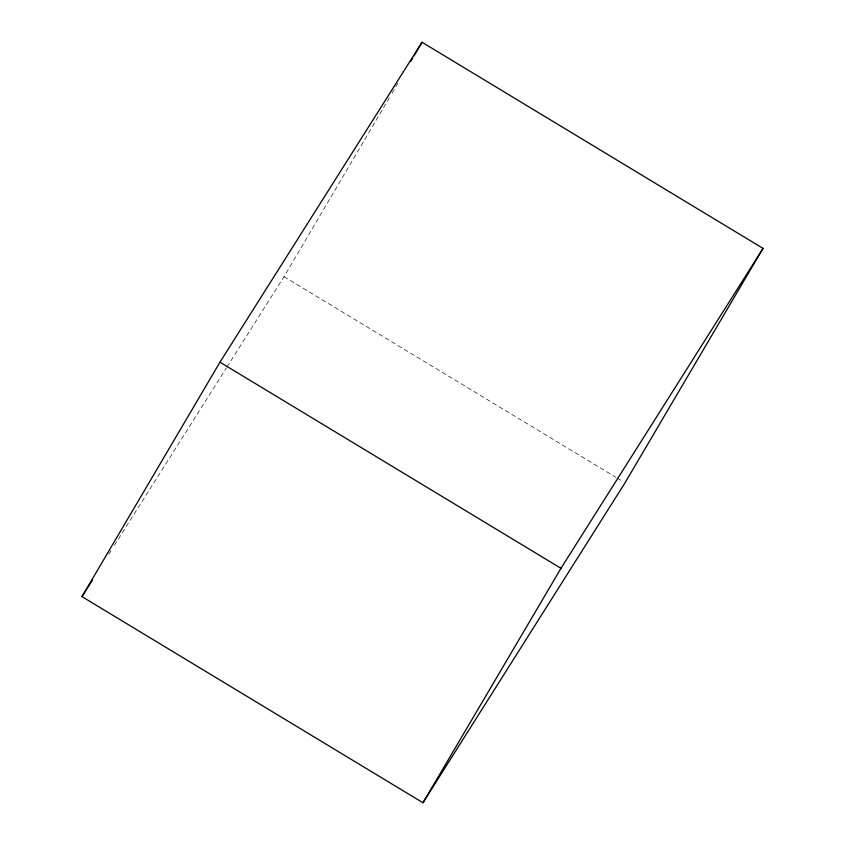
<?xml version="1.0" encoding="UTF-8"?>
<svg xmlns="http://www.w3.org/2000/svg" width="845" height="845" viewBox="0 0 845 845"><rect width="100%" height="100%" fill="white"/><g stroke="black" fill="none" stroke-linecap="round" stroke-linejoin="round"><path stroke-width="0.63" stroke-dasharray="4.22 3.17" d="M226.999 366.973L284.026 276.685L389.355 97.745M392.027 93.214L398.692 81.891M108.73 554.257L111.54 549.799M114.36 545.342L226.291 368.093M284.026 276.685L615.984 477.351M617.114 478.027L622.765 481.439"/><path stroke-width="1.27" d="M81.976 596.623L219.975 362.188L422.025 42.25L763.024 248.377L625.025 482.812L422.975 802.75L81.976 596.623L92.538 579.902M410.691 61.505L412.698 58.104M414.029 55.844L422.025 42.25M422.975 802.75L560.974 568.315L763.024 248.377M219.975 362.188L560.974 568.315"/></g></svg>
